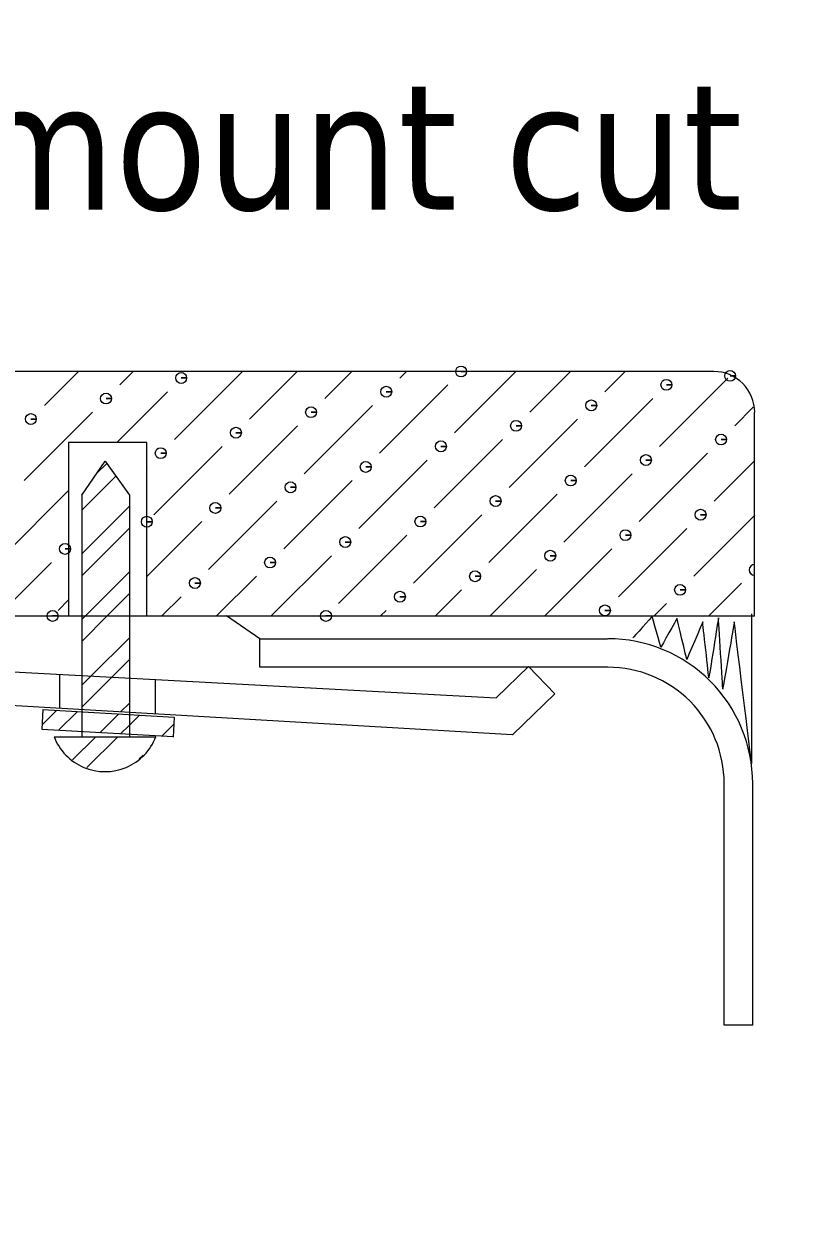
# Model space of a CAD drawing. Header units: millimetres. Extents: x 262 to 1674, y 270 to 1261.
# Drawn here: x 1192.09 to 1222.83, y 647.61 to 695.05 of the extents above; entities that cross this region are included whole.
import ezdxf

# ---------------------------------------------------------------- set-up
doc = ezdxf.new("R2010")
doc.units = ezdxf.units.MM
doc.linetypes.add('ACAD_ISO02W100', pattern=[15, 12, -3])
doc.layers.add('CONT', color=7, linetype='Continuous')
doc.layers.add('細實線', color=1, linetype='Continuous', lineweight=13)
doc.styles.add('DIM', font='txt.shx', dxfattribs={"width": 0.7, "bigfont": 'chineset.shx'})
doc.styles.get("Standard").update_dxf_attribs({"font": 'arial.ttf'})
doc.dimstyles.new('mm+in', dxfattribs={"dimscale": 3, "dimtxt": 5, "dimasz": 4.2, "dimexe": 1.25, "dimexo": 0.625, "dimgap": 2, "dimtad": 1, "dimtxsty": 'DIM', "dimcen": 0, "dimclrd": 1, "dimclre": 1, "dimclrt": 3, "dimadec": 0, "dimazin": 0, "dimtfac": 1, "dimtofl": 0, "dimtmove": 0, "dimatfit": 3, "dimfxl": 1, "dimlwd": -1, "dimarcsym": 0})

# ---------------------------------------------------------------- blocks, each defined once
blk = doc.blocks.new('*D25')
at = {"color": 1, "lineweight": -2}
for p, q in [((1201.416, 992.697), (1355.471, 992.697)), ((1201.416, 600.397), (1355.471, 600.397))]:
    blk.add_line(p, q, dxfattribs=at)
at = {"color": 1}
blk.add_line((1351.721, 980.097), (1351.721, 612.997), dxfattribs=at)
for points in [[(1353.821, 980.097), (1349.621, 980.097), (1351.721, 992.697)], [(1349.621, 612.997), (1353.821, 612.997), (1351.721, 600.397)]]:
    blk.add_solid(points, dxfattribs=at)
at = {"layer": 'Defpoints', "color": 0}
for p in [(1199.541, 992.697), (1199.541, 600.397), (1351.721, 600.397)]:
    blk.add_point(p, dxfattribs=at)
at = {"color": 3, "insert": (1336.971, 796.547), "char_height": 15, "attachment_point": 5, "rotation": 90, "style": 'DIM'}
blk.add_mtext('392,3mm [15 7/16"]', dxfattribs=at)
blk = doc.blocks.new('*D26')
at = {"color": 1, "lineweight": -2}
for p, q in [((1201.416, 999.047), (1401.204, 999.047)), ((1201.416, 594.047), (1401.204, 594.047))]:
    blk.add_line(p, q, dxfattribs=at)
at = {"color": 1}
blk.add_line((1397.454, 986.447), (1397.454, 606.647), dxfattribs=at)
for points in [[(1399.554, 986.447), (1395.354, 986.447), (1397.454, 999.047)], [(1395.354, 606.647), (1399.554, 606.647), (1397.454, 594.047)]]:
    blk.add_solid(points, dxfattribs=at)
at = {"layer": 'Defpoints', "color": 0}
for p in [(1199.541, 999.047), (1199.541, 594.047), (1397.454, 594.047)]:
    blk.add_point(p, dxfattribs=at)
at = {"color": 3, "insert": (1383.954, 796.547), "char_height": 15, "attachment_point": 5, "rotation": 90, "style": 'DIM'}
blk.add_mtext('405mm [15 15/16"]', dxfattribs=at)
blk = doc.blocks.new('*D27')
at = {"color": 1, "lineweight": -2}
for p, q in [((1200.892, 1005.397), (1445.388, 1005.397)), ((1200.892, 587.697), (1445.388, 587.697))]:
    blk.add_line(p, q, dxfattribs=at)
at = {"color": 1}
blk.add_line((1441.638, 992.797), (1441.638, 600.297), dxfattribs=at)
for points in [[(1443.738, 992.797), (1439.538, 992.797), (1441.638, 1005.397)], [(1439.538, 600.297), (1443.738, 600.297), (1441.638, 587.697)]]:
    blk.add_solid(points, dxfattribs=at)
at = {"layer": 'Defpoints', "color": 0}
for p in [(1199.017, 1005.397), (1199.017, 587.697), (1441.638, 587.697)]:
    blk.add_point(p, dxfattribs=at)
at = {"color": 3, "insert": (1426.888, 796.547), "char_height": 15, "attachment_point": 5, "rotation": 90, "style": 'DIM'}
blk.add_mtext('417,7mm [16 7/16"]', dxfattribs=at)

msp = doc.modelspace()

# ---------------------------------------------------------------- linework, layer by layer
msp.add_lwpolyline([(757.54137, 587.69662), (1199.54137, 587.69662, 0.41421356), (1303.89137, 692.04662), (1303.89137, 901.04662, 0.41421356), (1199.54137, 1005.39662), (757.54137, 1005.39662, 0.41421356), (653.19137, 901.04662), (653.19137, 692.04662, 0.41421356)], format="xyb", close=True)
at = {"layer": 'CONT', "color": 2, "linetype": 'ACAD_ISO02W100'}
msp.add_lwpolyline([(757.54137, 594.04662), (1199.54137, 594.04662, 0.41421356), (1297.54137, 692.04662), (1297.54137, 901.04662, 0.41421356), (1199.54137, 999.04662), (757.54137, 999.04662, 0.41421356), (659.54137, 901.04662), (659.54137, 692.04662, 0.41421356)], format="xyb", close=True, dxfattribs=at)
at = {"layer": 'CONT', "color": 3}
msp.add_lwpolyline([(757.54137, 600.39662), (1199.54137, 600.39662, 0.41421356), (1291.19137, 692.04662), (1291.19137, 901.04662, 0.41421356), (1199.54137, 992.69662), (757.54137, 992.69662, 0.41421356), (665.89137, 901.04662), (665.89137, 692.04662, 0.41421356)], format="xyb", close=True, dxfattribs=at)
at = {"layer": '細實線'}
for points, knots in [([(1209.46956, 681.22918), (1209.46956, 681.22918), (1209.68647, 681.22918), (1209.68647, 681.22918), (1209.68647, 681.22918), (1209.68647, 681.34884), (1209.58922, 681.44609), (1209.46956, 681.44609), (1209.46956, 681.44609), (1209.35032, 681.44609), (1209.25307, 681.34884), (1209.25307, 681.22918), (1209.25307, 681.22918), (1209.25307, 681.10994), (1209.35032, 681.01269), (1209.46956, 681.01269), (1209.46956, 681.01269), (1209.58922, 681.01269), (1209.68647, 681.10994), (1209.68647, 681.22918), (1209.68647, 681.22918), (1209.68647, 681.22918), (1209.46956, 681.22918), (1209.46956, 681.22918)], [0, 0, 0, 0, 0.14285714, 0.14285714, 0.14285714, 0.14285715, 0.28571429, 0.28571429, 0.28571429, 0.2857143, 0.42857143, 0.42857143, 0.42857143, 0.42857144, 0.57142857, 0.57142857, 0.57142857, 0.57142858, 0.71428571, 0.71428571, 0.71428571, 0.71428572, 1, 1, 1, 1]), ([(1220.16418, 681.05582), (1220.16418, 681.05582), (1220.38109, 681.05582), (1220.38109, 681.05582), (1220.38109, 681.05582), (1220.38109, 681.17506), (1220.28384, 681.27273), (1220.16418, 681.27273), (1220.16418, 681.27273), (1220.04494, 681.27273), (1219.94769, 681.17506), (1219.94769, 681.05582), (1219.94769, 681.05582), (1219.94769, 680.93616), (1220.04494, 680.83891), (1220.16418, 680.83891), (1220.16418, 680.83891), (1220.28384, 680.83891), (1220.38109, 680.93616), (1220.38109, 681.05582), (1220.38109, 681.05582), (1220.38109, 681.05582), (1220.16418, 681.05582), (1220.16418, 681.05582)], [0, 0, 0, 0, 0.14285714, 0.14285714, 0.14285714, 0.14285715, 0.28571429, 0.28571429, 0.28571429, 0.2857143, 0.42857143, 0.42857143, 0.42857143, 0.42857144, 0.57142857, 0.57142857, 0.57142857, 0.57142858, 0.71428571, 0.71428571, 0.71428571, 0.71428572, 1, 1, 1, 1]), ([(1198.34111, 680.97083), (1198.34111, 680.97083), (1198.55802, 680.97083), (1198.55802, 680.97083), (1198.55802, 680.97083), (1198.55802, 681.09007), (1198.46077, 681.18732), (1198.34111, 681.18732), (1198.34111, 681.18732), (1198.22188, 681.18732), (1198.12462, 681.09007), (1198.12462, 680.97083), (1198.12462, 680.97083), (1198.12462, 680.85117), (1198.22188, 680.75392), (1198.34111, 680.75392), (1198.34111, 680.75392), (1198.46077, 680.75392), (1198.55802, 680.85117), (1198.55802, 680.97083), (1198.55802, 680.97083), (1198.55802, 680.97083), (1198.34111, 680.97083), (1198.34111, 680.97083)], [0, 0, 0, 0, 0.14285714, 0.14285714, 0.14285714, 0.14285715, 0.28571429, 0.28571429, 0.28571429, 0.2857143, 0.42857143, 0.42857143, 0.42857143, 0.42857144, 0.57142857, 0.57142857, 0.57142857, 0.57142858, 0.71428571, 0.71428571, 0.71428571, 0.71428572, 1, 1, 1, 1]), ([(1217.6327, 680.69853), (1217.6327, 680.69853), (1217.84919, 680.69853), (1217.84919, 680.69853), (1217.84919, 680.69853), (1217.84919, 680.81776), (1217.75194, 680.91502), (1217.6327, 680.91502), (1217.6327, 680.91502), (1217.51304, 680.91502), (1217.41579, 680.81776), (1217.41579, 680.69853), (1217.41579, 680.69853), (1217.41579, 680.57887), (1217.51304, 680.48162), (1217.6327, 680.48162), (1217.6327, 680.48162), (1217.75194, 680.48162), (1217.84919, 680.57887), (1217.84919, 680.69853), (1217.84919, 680.69853), (1217.84919, 680.69853), (1217.6327, 680.69853), (1217.6327, 680.69853)], [0, 0, 0, 0, 0.14285714, 0.14285714, 0.14285714, 0.14285715, 0.28571429, 0.28571429, 0.28571429, 0.2857143, 0.42857143, 0.42857143, 0.42857143, 0.42857144, 0.57142857, 0.57142857, 0.57142857, 0.57142858, 0.71428571, 0.71428571, 0.71428571, 0.71428572, 1, 1, 1, 1]), ([(1221.14049, 679.60594), (1221.14049, 680.03595), (1220.96882, 680.44821), (1220.66523, 680.75223), (1220.66523, 680.75223), (1220.35995, 681.05666), (1219.94896, 681.22875), (1219.51725, 681.22875)], [0, 0, 0, 0, 0.33333333, 0.33333333, 0.33333333, 0.33333334, 1, 1, 1, 1]), ([(1195.35213, 680.15435), (1195.35213, 680.15435), (1195.56862, 680.15435), (1195.56862, 680.15435), (1195.56862, 680.15435), (1195.56862, 680.27401), (1195.47137, 680.37126), (1195.35213, 680.37126), (1195.35213, 680.37126), (1195.23247, 680.37126), (1195.13522, 680.27401), (1195.13522, 680.15435), (1195.13522, 680.15435), (1195.13522, 680.03511), (1195.23247, 679.93743), (1195.35213, 679.93743), (1195.35213, 679.93743), (1195.47137, 679.93743), (1195.56862, 680.03511), (1195.56862, 680.15435), (1195.56862, 680.15435), (1195.56862, 680.15435), (1195.35213, 680.15435), (1195.35213, 680.15435)], [0, 0, 0, 0, 0.14285714, 0.14285714, 0.14285714, 0.14285715, 0.28571429, 0.28571429, 0.28571429, 0.2857143, 0.42857143, 0.42857143, 0.42857143, 0.42857144, 0.57142857, 0.57142857, 0.57142857, 0.57142858, 0.71428571, 0.71428571, 0.71428571, 0.71428572, 1, 1, 1, 1]), ([(1206.49242, 680.42622), (1206.49242, 680.42622), (1206.7089, 680.42622), (1206.7089, 680.42622), (1206.7089, 680.42622), (1206.7089, 680.54546), (1206.61165, 680.64314), (1206.49242, 680.64314), (1206.49242, 680.64314), (1206.37276, 680.64314), (1206.2755, 680.54546), (1206.2755, 680.42622), (1206.2755, 680.42622), (1206.2755, 680.30656), (1206.37276, 680.20931), (1206.49242, 680.20931), (1206.49242, 680.20931), (1206.61165, 680.20931), (1206.7089, 680.30656), (1206.7089, 680.42622), (1206.7089, 680.42622), (1206.7089, 680.42622), (1206.49242, 680.42622), (1206.49242, 680.42622)], [0, 0, 0, 0, 0.14285714, 0.14285714, 0.14285714, 0.14285715, 0.28571429, 0.28571429, 0.28571429, 0.2857143, 0.42857143, 0.42857143, 0.42857143, 0.42857144, 0.57142857, 0.57142857, 0.57142857, 0.57142858, 0.71428571, 0.71428571, 0.71428571, 0.71428572, 1, 1, 1, 1]), ([(1203.50301, 679.61143), (1203.50301, 679.61143), (1203.71992, 679.61143), (1203.71992, 679.61143), (1203.71992, 679.61143), (1203.71992, 679.73067), (1203.62225, 679.82792), (1203.50301, 679.82792), (1203.50301, 679.82792), (1203.38335, 679.82792), (1203.2861, 679.73067), (1203.2861, 679.61143), (1203.2861, 679.61143), (1203.2861, 679.49177), (1203.38335, 679.39452), (1203.50301, 679.39452), (1203.50301, 679.39452), (1203.62225, 679.39452), (1203.71992, 679.49177), (1203.71992, 679.61143), (1203.71992, 679.61143), (1203.71992, 679.61143), (1203.50301, 679.61143), (1203.50301, 679.61143)], [0, 0, 0, 0, 0.14285714, 0.14285714, 0.14285714, 0.14285715, 0.28571429, 0.28571429, 0.28571429, 0.2857143, 0.42857143, 0.42857143, 0.42857143, 0.42857144, 0.57142857, 0.57142857, 0.57142857, 0.57142858, 0.71428571, 0.71428571, 0.71428571, 0.71428572, 1, 1, 1, 1]), ([(1214.6433, 679.88204), (1214.6433, 679.88204), (1214.86021, 679.88204), (1214.86021, 679.88204), (1214.86021, 679.88204), (1214.86021, 680.0017), (1214.76253, 680.09895), (1214.6433, 680.09895), (1214.6433, 680.09895), (1214.52364, 680.09895), (1214.42639, 680.0017), (1214.42639, 679.88204), (1214.42639, 679.88204), (1214.42639, 679.76281), (1214.52364, 679.66513), (1214.6433, 679.66513), (1214.6433, 679.66513), (1214.76253, 679.66513), (1214.86021, 679.76281), (1214.86021, 679.88204), (1214.86021, 679.88204), (1214.86021, 679.88204), (1214.6433, 679.88204), (1214.6433, 679.88204)], [0, 0, 0, 0, 0.14285714, 0.14285714, 0.14285714, 0.14285715, 0.28571429, 0.28571429, 0.28571429, 0.2857143, 0.42857143, 0.42857143, 0.42857143, 0.42857144, 0.57142857, 0.57142857, 0.57142857, 0.57142858, 0.71428571, 0.71428571, 0.71428571, 0.71428572, 1, 1, 1, 1]), ([(1192.36484, 679.33913), (1192.36484, 679.33913), (1192.58133, 679.33913), (1192.58133, 679.33913), (1192.58133, 679.33913), (1192.58133, 679.45837), (1192.48408, 679.55562), (1192.36484, 679.55562), (1192.36484, 679.55562), (1192.24518, 679.55562), (1192.14793, 679.45837), (1192.14793, 679.33913), (1192.14793, 679.33913), (1192.14793, 679.21947), (1192.24518, 679.12222), (1192.36484, 679.12222), (1192.36484, 679.12222), (1192.48408, 679.12222), (1192.58133, 679.21947), (1192.58133, 679.33913), (1192.58133, 679.33913), (1192.58133, 679.33913), (1192.36484, 679.33913), (1192.36484, 679.33913)], [0, 0, 0, 0, 0.14285714, 0.14285714, 0.14285714, 0.14285715, 0.28571429, 0.28571429, 0.28571429, 0.2857143, 0.42857143, 0.42857143, 0.42857143, 0.42857144, 0.57142857, 0.57142857, 0.57142857, 0.57142858, 0.71428571, 0.71428571, 0.71428571, 0.71428572, 1, 1, 1, 1]), ([(1200.51572, 678.79622), (1200.51572, 678.79622), (1200.73221, 678.79622), (1200.73221, 678.79622), (1200.73221, 678.79622), (1200.73221, 678.91588), (1200.63496, 679.01313), (1200.51572, 679.01313), (1200.51572, 679.01313), (1200.39606, 679.01313), (1200.29881, 678.91588), (1200.29881, 678.79622), (1200.29881, 678.79622), (1200.29881, 678.67698), (1200.39606, 678.57973), (1200.51572, 678.57973), (1200.51572, 678.57973), (1200.63496, 678.57973), (1200.73221, 678.67698), (1200.73221, 678.79622), (1200.73221, 678.79622), (1200.73221, 678.79622), (1200.51572, 678.79622), (1200.51572, 678.79622)], [0, 0, 0, 0, 0.14285714, 0.14285714, 0.14285714, 0.14285715, 0.28571429, 0.28571429, 0.28571429, 0.2857143, 0.42857143, 0.42857143, 0.42857143, 0.42857144, 0.57142857, 0.57142857, 0.57142857, 0.57142858, 0.71428571, 0.71428571, 0.71428571, 0.71428572, 1, 1, 1, 1]), ([(1211.65601, 679.06852), (1211.65601, 679.06852), (1211.8725, 679.06852), (1211.8725, 679.06852), (1211.8725, 679.06852), (1211.8725, 679.18818), (1211.77525, 679.28543), (1211.65601, 679.28543), (1211.65601, 679.28543), (1211.53635, 679.28543), (1211.4391, 679.18818), (1211.4391, 679.06852), (1211.4391, 679.06852), (1211.4391, 678.94928), (1211.53635, 678.85203), (1211.65601, 678.85203), (1211.65601, 678.85203), (1211.77525, 678.85203), (1211.8725, 678.94928), (1211.8725, 679.06852), (1211.8725, 679.06852), (1211.8725, 679.06852), (1211.65601, 679.06852), (1211.65601, 679.06852)], [0, 0, 0, 0, 0.14285714, 0.14285714, 0.14285714, 0.14285715, 0.28571429, 0.28571429, 0.28571429, 0.2857143, 0.42857143, 0.42857143, 0.42857143, 0.42857144, 0.57142857, 0.57142857, 0.57142857, 0.57142858, 0.71428571, 0.71428571, 0.71428571, 0.71428572, 1, 1, 1, 1]), ([(1208.6666, 678.25373), (1208.6666, 678.25373), (1208.88352, 678.25373), (1208.88352, 678.25373), (1208.88352, 678.25373), (1208.88352, 678.37339), (1208.78627, 678.47064), (1208.6666, 678.47064), (1208.6666, 678.47064), (1208.54737, 678.47064), (1208.44969, 678.37339), (1208.44969, 678.25373), (1208.44969, 678.25373), (1208.44969, 678.13449), (1208.54737, 678.03682), (1208.6666, 678.03682), (1208.6666, 678.03682), (1208.78627, 678.03682), (1208.88352, 678.13449), (1208.88352, 678.25373), (1208.88352, 678.25373), (1208.88352, 678.25373), (1208.6666, 678.25373), (1208.6666, 678.25373)], [0, 0, 0, 0, 0.14285714, 0.14285714, 0.14285714, 0.14285715, 0.28571429, 0.28571429, 0.28571429, 0.2857143, 0.42857143, 0.42857143, 0.42857143, 0.42857144, 0.57142857, 0.57142857, 0.57142857, 0.57142858, 0.71428571, 0.71428571, 0.71428571, 0.71428572, 1, 1, 1, 1]), ([(1219.80562, 678.52392), (1219.80562, 678.52392), (1220.02211, 678.52392), (1220.02211, 678.52392), (1220.02211, 678.52392), (1220.02211, 678.64358), (1219.92486, 678.74083), (1219.80562, 678.74083), (1219.80562, 678.74083), (1219.68596, 678.74083), (1219.58871, 678.64358), (1219.58871, 678.52392), (1219.58871, 678.52392), (1219.58871, 678.40468), (1219.68596, 678.30743), (1219.80562, 678.30743), (1219.80562, 678.30743), (1219.92486, 678.30743), (1220.02211, 678.40468), (1220.02211, 678.52392), (1220.02211, 678.52392), (1220.02211, 678.52392), (1219.80562, 678.52392), (1219.80562, 678.52392)], [0, 0, 0, 0, 0.14285714, 0.14285714, 0.14285714, 0.14285715, 0.28571429, 0.28571429, 0.28571429, 0.2857143, 0.42857143, 0.42857143, 0.42857143, 0.42857144, 0.57142857, 0.57142857, 0.57142857, 0.57142858, 0.71428571, 0.71428571, 0.71428571, 0.71428572, 1, 1, 1, 1]), ([(1197.52632, 677.98143), (1197.52632, 677.98143), (1197.74323, 677.98143), (1197.74323, 677.98143), (1197.74323, 677.98143), (1197.74323, 678.10109), (1197.64598, 678.19834), (1197.52632, 678.19834), (1197.52632, 678.19834), (1197.40708, 678.19834), (1197.30941, 678.10109), (1197.30941, 677.98143), (1197.30941, 677.98143), (1197.30941, 677.86219), (1197.40708, 677.76451), (1197.52632, 677.76451), (1197.52632, 677.76451), (1197.64598, 677.76451), (1197.74323, 677.86219), (1197.74323, 677.98143), (1197.74323, 677.98143), (1197.74323, 677.98143), (1197.52632, 677.98143), (1197.52632, 677.98143)], [0, 0, 0, 0, 0.14285714, 0.14285714, 0.14285714, 0.14285715, 0.28571429, 0.28571429, 0.28571429, 0.2857143, 0.42857143, 0.42857143, 0.42857143, 0.42857144, 0.57142857, 0.57142857, 0.57142857, 0.57142858, 0.71428571, 0.71428571, 0.71428571, 0.71428572, 1, 1, 1, 1]), ([(1216.81748, 677.70912), (1216.81748, 677.70912), (1217.0344, 677.70912), (1217.0344, 677.70912), (1217.0344, 677.70912), (1217.0344, 677.82878), (1216.93715, 677.92603), (1216.81748, 677.92603), (1216.81748, 677.92603), (1216.69825, 677.92603), (1216.601, 677.82878), (1216.601, 677.70912), (1216.601, 677.70912), (1216.601, 677.58989), (1216.69825, 677.49263), (1216.81748, 677.49263), (1216.81748, 677.49263), (1216.93715, 677.49263), (1217.0344, 677.58989), (1217.0344, 677.70912), (1217.0344, 677.70912), (1217.0344, 677.70912), (1216.81748, 677.70912), (1216.81748, 677.70912)], [0, 0, 0, 0, 0.14285714, 0.14285714, 0.14285714, 0.14285715, 0.28571429, 0.28571429, 0.28571429, 0.2857143, 0.42857143, 0.42857143, 0.42857143, 0.42857144, 0.57142857, 0.57142857, 0.57142857, 0.57142858, 0.71428571, 0.71428571, 0.71428571, 0.71428572, 1, 1, 1, 1]), ([(1205.6772, 677.43682), (1205.6772, 677.43682), (1205.89411, 677.43682), (1205.89411, 677.43682), (1205.89411, 677.43682), (1205.89411, 677.55648), (1205.79686, 677.65373), (1205.6772, 677.65373), (1205.6772, 677.65373), (1205.55796, 677.65373), (1205.46071, 677.55648), (1205.46071, 677.43682), (1205.46071, 677.43682), (1205.46071, 677.31758), (1205.55796, 677.22033), (1205.6772, 677.22033), (1205.6772, 677.22033), (1205.79686, 677.22033), (1205.89411, 677.31758), (1205.89411, 677.43682), (1205.89411, 677.43682), (1205.89411, 677.43682), (1205.6772, 677.43682), (1205.6772, 677.43682)], [0, 0, 0, 0, 0.14285714, 0.14285714, 0.14285714, 0.14285715, 0.28571429, 0.28571429, 0.28571429, 0.2857143, 0.42857143, 0.42857143, 0.42857143, 0.42857144, 0.57142857, 0.57142857, 0.57142857, 0.57142858, 0.71428571, 0.71428571, 0.71428571, 0.71428572, 1, 1, 1, 1]), ([(1213.8285, 676.89433), (1213.8285, 676.89433), (1214.04499, 676.89433), (1214.04499, 676.89433), (1214.04499, 676.89433), (1214.04499, 677.01357), (1213.94774, 677.11082), (1213.8285, 677.11082), (1213.8285, 677.11082), (1213.70884, 677.11082), (1213.61159, 677.01357), (1213.61159, 676.89433), (1213.61159, 676.89433), (1213.61159, 676.77467), (1213.70884, 676.67742), (1213.8285, 676.67742), (1213.8285, 676.67742), (1213.94774, 676.67742), (1214.04499, 676.77467), (1214.04499, 676.89433), (1214.04499, 676.89433), (1214.04499, 676.89433), (1213.8285, 676.89433), (1213.8285, 676.89433)], [0, 0, 0, 0, 0.14285714, 0.14285714, 0.14285714, 0.14285715, 0.28571429, 0.28571429, 0.28571429, 0.2857143, 0.42857143, 0.42857143, 0.42857143, 0.42857144, 0.57142857, 0.57142857, 0.57142857, 0.57142858, 0.71428571, 0.71428571, 0.71428571, 0.71428572, 1, 1, 1, 1]), ([(1202.68822, 676.62414), (1202.68822, 676.62414), (1202.90471, 676.62414), (1202.90471, 676.62414), (1202.90471, 676.62414), (1202.90471, 676.74338), (1202.80746, 676.84063), (1202.68822, 676.84063), (1202.68822, 676.84063), (1202.56856, 676.84063), (1202.47131, 676.74338), (1202.47131, 676.62414), (1202.47131, 676.62414), (1202.47131, 676.50448), (1202.56856, 676.40723), (1202.68822, 676.40723), (1202.68822, 676.40723), (1202.80746, 676.40723), (1202.90471, 676.50448), (1202.90471, 676.62414), (1202.90471, 676.62414), (1202.90471, 676.62414), (1202.68822, 676.62414), (1202.68822, 676.62414)], [0, 0, 0, 0, 0.14285714, 0.14285714, 0.14285714, 0.14285715, 0.28571429, 0.28571429, 0.28571429, 0.2857143, 0.42857143, 0.42857143, 0.42857143, 0.42857144, 0.57142857, 0.57142857, 0.57142857, 0.57142858, 0.71428571, 0.71428571, 0.71428571, 0.71428572, 1, 1, 1, 1]), ([(1199.69882, 675.80724), (1199.69882, 675.80724), (1199.91573, 675.80724), (1199.91573, 675.80724), (1199.91573, 675.80724), (1199.91573, 675.92648), (1199.81806, 676.02373), (1199.69882, 676.02373), (1199.69882, 676.02373), (1199.57916, 676.02373), (1199.48191, 675.92648), (1199.48191, 675.80724), (1199.48191, 675.80724), (1199.48191, 675.68758), (1199.57916, 675.59033), (1199.69882, 675.59033), (1199.69882, 675.59033), (1199.81806, 675.59033), (1199.91573, 675.68758), (1199.91573, 675.80724), (1199.91573, 675.80724), (1199.91573, 675.80724), (1199.69882, 675.80724), (1199.69882, 675.80724)], [0, 0, 0, 0, 0.14285714, 0.14285714, 0.14285714, 0.14285715, 0.28571429, 0.28571429, 0.28571429, 0.2857143, 0.42857143, 0.42857143, 0.42857143, 0.42857144, 0.57142857, 0.57142857, 0.57142857, 0.57142858, 0.71428571, 0.71428571, 0.71428571, 0.71428572, 1, 1, 1, 1]), ([(1210.8391, 676.07954), (1210.8391, 676.07954), (1211.05601, 676.07954), (1211.05601, 676.07954), (1211.05601, 676.07954), (1211.05601, 676.19878), (1210.95834, 676.29603), (1210.8391, 676.29603), (1210.8391, 676.29603), (1210.71944, 676.29603), (1210.62219, 676.19878), (1210.62219, 676.07954), (1210.62219, 676.07954), (1210.62219, 675.95988), (1210.71944, 675.86263), (1210.8391, 675.86263), (1210.8391, 675.86263), (1210.95834, 675.86263), (1211.05601, 675.95988), (1211.05601, 676.07954), (1211.05601, 676.07954), (1211.05601, 676.07954), (1210.8391, 676.07954), (1210.8391, 676.07954)], [0, 0, 0, 0, 0.14285714, 0.14285714, 0.14285714, 0.14285715, 0.28571429, 0.28571429, 0.28571429, 0.2857143, 0.42857143, 0.42857143, 0.42857143, 0.42857144, 0.57142857, 0.57142857, 0.57142857, 0.57142858, 0.71428571, 0.71428571, 0.71428571, 0.71428572, 1, 1, 1, 1]), ([(1218.9904, 675.53536), (1218.9904, 675.53536), (1219.20732, 675.53536), (1219.20732, 675.53536), (1219.20732, 675.53536), (1219.20732, 675.6546), (1219.11007, 675.75185), (1218.9904, 675.75185), (1218.9904, 675.75185), (1218.87117, 675.75185), (1218.77392, 675.6546), (1218.77392, 675.53536), (1218.77392, 675.53536), (1218.77392, 675.4157), (1218.87117, 675.31845), (1218.9904, 675.31845), (1218.9904, 675.31845), (1219.11007, 675.31845), (1219.20732, 675.4157), (1219.20732, 675.53536), (1219.20732, 675.53536), (1219.20732, 675.53536), (1218.9904, 675.53536), (1218.9904, 675.53536)], [0, 0, 0, 0, 0.14285714, 0.14285714, 0.14285714, 0.14285715, 0.28571429, 0.28571429, 0.28571429, 0.2857143, 0.42857143, 0.42857143, 0.42857143, 0.42857144, 0.57142857, 0.57142857, 0.57142857, 0.57142858, 0.71428571, 0.71428571, 0.71428571, 0.71428572, 1, 1, 1, 1]), ([(1196.97495, 675.25629), (1196.97495, 675.25629), (1197.19144, 675.25629), (1197.19144, 675.25629), (1197.19144, 675.25629), (1197.19144, 675.37553), (1197.09419, 675.47278), (1196.97495, 675.47278), (1196.97495, 675.47278), (1196.85529, 675.47278), (1196.75804, 675.37553), (1196.75804, 675.25629), (1196.75804, 675.25629), (1196.75804, 675.13663), (1196.85529, 675.03938), (1196.97495, 675.03938), (1196.97495, 675.03938), (1197.09419, 675.03938), (1197.19144, 675.13663), (1197.19144, 675.25629), (1197.19144, 675.25629), (1197.19144, 675.25629), (1196.97495, 675.25629), (1196.97495, 675.25629)], [0, 0, 0, 0, 0.14285714, 0.14285714, 0.14285714, 0.14285715, 0.28571429, 0.28571429, 0.28571429, 0.2857143, 0.42857143, 0.42857143, 0.42857143, 0.42857144, 0.57142857, 0.57142857, 0.57142857, 0.57142858, 0.71428571, 0.71428571, 0.71428571, 0.71428572, 1, 1, 1, 1]), ([(1207.85181, 675.26432), (1207.85181, 675.26432), (1208.0683, 675.26432), (1208.0683, 675.26432), (1208.0683, 675.26432), (1208.0683, 675.38399), (1207.97105, 675.48124), (1207.85181, 675.48124), (1207.85181, 675.48124), (1207.73215, 675.48124), (1207.6349, 675.38399), (1207.6349, 675.26432), (1207.6349, 675.26432), (1207.6349, 675.14509), (1207.73215, 675.04784), (1207.85181, 675.04784), (1207.85181, 675.04784), (1207.97105, 675.04784), (1208.0683, 675.14509), (1208.0683, 675.26432), (1208.0683, 675.26432), (1208.0683, 675.26432), (1207.85181, 675.26432), (1207.85181, 675.26432)], [0, 0, 0, 0, 0.14285714, 0.14285714, 0.14285714, 0.14285715, 0.28571429, 0.28571429, 0.28571429, 0.2857143, 0.42857143, 0.42857143, 0.42857143, 0.42857144, 0.57142857, 0.57142857, 0.57142857, 0.57142858, 0.71428571, 0.71428571, 0.71428571, 0.71428572, 1, 1, 1, 1]), ([(1204.86241, 674.44953), (1204.86241, 674.44953), (1205.07932, 674.44953), (1205.07932, 674.44953), (1205.07932, 674.44953), (1205.07932, 674.56919), (1204.98207, 674.66644), (1204.86241, 674.66644), (1204.86241, 674.66644), (1204.74317, 674.66644), (1204.6455, 674.56919), (1204.6455, 674.44953), (1204.6455, 674.44953), (1204.6455, 674.33029), (1204.74317, 674.23262), (1204.86241, 674.23262), (1204.86241, 674.23262), (1204.98207, 674.23262), (1205.07932, 674.33029), (1205.07932, 674.44953), (1205.07932, 674.44953), (1205.07932, 674.44953), (1204.86241, 674.44953), (1204.86241, 674.44953)], [0, 0, 0, 0, 0.14285714, 0.14285714, 0.14285714, 0.14285715, 0.28571429, 0.28571429, 0.28571429, 0.2857143, 0.42857143, 0.42857143, 0.42857143, 0.42857144, 0.57142857, 0.57142857, 0.57142857, 0.57142858, 0.71428571, 0.71428571, 0.71428571, 0.71428572, 1, 1, 1, 1]), ([(1216.00269, 674.72183), (1216.00269, 674.72183), (1216.2196, 674.72183), (1216.2196, 674.72183), (1216.2196, 674.72183), (1216.2196, 674.84107), (1216.12235, 674.93875), (1216.00269, 674.93875), (1216.00269, 674.93875), (1215.88345, 674.93875), (1215.7862, 674.84107), (1215.7862, 674.72183), (1215.7862, 674.72183), (1215.7862, 674.6026), (1215.88345, 674.50492), (1216.00269, 674.50492), (1216.00269, 674.50492), (1216.12235, 674.50492), (1216.2196, 674.6026), (1216.2196, 674.72183), (1216.2196, 674.72183), (1216.2196, 674.72183), (1216.00269, 674.72183), (1216.00269, 674.72183)], [0, 0, 0, 0, 0.14285714, 0.14285714, 0.14285714, 0.14285715, 0.28571429, 0.28571429, 0.28571429, 0.2857143, 0.42857143, 0.42857143, 0.42857143, 0.42857144, 0.57142857, 0.57142857, 0.57142857, 0.57142858, 0.71428571, 0.71428571, 0.71428571, 0.71428572, 1, 1, 1, 1]), ([(1193.72213, 674.17723), (1193.72213, 674.17723), (1193.93904, 674.17723), (1193.93904, 674.17723), (1193.93904, 674.17723), (1193.93904, 674.29689), (1193.84179, 674.39414), (1193.72213, 674.39414), (1193.72213, 674.39414), (1193.60289, 674.39414), (1193.50521, 674.29689), (1193.50521, 674.17723), (1193.50521, 674.17723), (1193.50521, 674.05799), (1193.60289, 673.96032), (1193.72213, 673.96032), (1193.72213, 673.96032), (1193.84179, 673.96032), (1193.93904, 674.05799), (1193.93904, 674.17723), (1193.93904, 674.17723), (1193.93904, 674.17723), (1193.72213, 674.17723), (1193.72213, 674.17723)], [0, 0, 0, 0, 0.14285714, 0.14285714, 0.14285714, 0.14285715, 0.28571429, 0.28571429, 0.28571429, 0.2857143, 0.42857143, 0.42857143, 0.42857143, 0.42857144, 0.57142857, 0.57142857, 0.57142857, 0.57142858, 0.71428571, 0.71428571, 0.71428571, 0.71428572, 1, 1, 1, 1]), ([(1213.01329, 673.90493), (1213.01329, 673.90493), (1213.2302, 673.90493), (1213.2302, 673.90493), (1213.2302, 673.90493), (1213.2302, 674.02459), (1213.13295, 674.12184), (1213.01329, 674.12184), (1213.01329, 674.12184), (1212.89405, 674.12184), (1212.7968, 674.02459), (1212.7968, 673.90493), (1212.7968, 673.90493), (1212.7968, 673.78569), (1212.89405, 673.68844), (1213.01329, 673.68844), (1213.01329, 673.68844), (1213.13295, 673.68844), (1213.2302, 673.78569), (1213.2302, 673.90493), (1213.2302, 673.90493), (1213.2302, 673.90493), (1213.01329, 673.90493), (1213.01329, 673.90493)], [0, 0, 0, 0, 0.14285714, 0.14285714, 0.14285714, 0.14285715, 0.28571429, 0.28571429, 0.28571429, 0.2857143, 0.42857143, 0.42857143, 0.42857143, 0.42857144, 0.57142857, 0.57142857, 0.57142857, 0.57142858, 0.71428571, 0.71428571, 0.71428571, 0.71428572, 1, 1, 1, 1]), ([(1201.87301, 673.63474), (1201.87301, 673.63474), (1202.08992, 673.63474), (1202.08992, 673.63474), (1202.08992, 673.63474), (1202.08992, 673.75398), (1201.99267, 673.85123), (1201.87301, 673.85123), (1201.87301, 673.85123), (1201.75377, 673.85123), (1201.65652, 673.75398), (1201.65652, 673.63474), (1201.65652, 673.63474), (1201.65652, 673.51508), (1201.75377, 673.41783), (1201.87301, 673.41783), (1201.87301, 673.41783), (1201.99267, 673.41783), (1202.08992, 673.51508), (1202.08992, 673.63474), (1202.08992, 673.63474), (1202.08992, 673.63474), (1201.87301, 673.63474), (1201.87301, 673.63474)], [0, 0, 0, 0, 0.14285714, 0.14285714, 0.14285714, 0.14285715, 0.28571429, 0.28571429, 0.28571429, 0.2857143, 0.42857143, 0.42857143, 0.42857143, 0.42857144, 0.57142857, 0.57142857, 0.57142857, 0.57142858, 0.71428571, 0.71428571, 0.71428571, 0.71428572, 1, 1, 1, 1]), ([(1210.02431, 673.09014), (1210.02431, 673.09014), (1210.2408, 673.09014), (1210.2408, 673.09014), (1210.2408, 673.09014), (1210.2408, 673.20937), (1210.14355, 673.30662), (1210.02431, 673.30662), (1210.02431, 673.30662), (1209.90465, 673.30662), (1209.8074, 673.20937), (1209.8074, 673.09014), (1209.8074, 673.09014), (1209.8074, 672.97048), (1209.90465, 672.87322), (1210.02431, 672.87322), (1210.02431, 672.87322), (1210.14355, 672.87322), (1210.2408, 672.97048), (1210.2408, 673.09014), (1210.2408, 673.09014), (1210.2408, 673.09014), (1210.02431, 673.09014), (1210.02431, 673.09014)], [0, 0, 0, 0, 0.14285714, 0.14285714, 0.14285714, 0.14285715, 0.28571429, 0.28571429, 0.28571429, 0.2857143, 0.42857143, 0.42857143, 0.42857143, 0.42857144, 0.57142857, 0.57142857, 0.57142857, 0.57142858, 0.71428571, 0.71428571, 0.71428571, 0.71428572, 1, 1, 1, 1]), ([(1221.13838, 673.55651), (1221.01969, 673.55537), (1220.92358, 673.45856), (1220.92358, 673.33961), (1220.92358, 673.33961), (1220.92358, 673.22107), (1221.01969, 673.12426), (1221.13838, 673.12313)], [0.286556548, 0.286556548, 0.286556548, 0.286556548, 0.428571429, 0.428571429, 0.428571429, 0.428571439, 0.570586309, 0.570586309, 0.570586309, 0.570586309]), ([(1198.88572, 672.81995), (1198.88572, 672.81995), (1199.10263, 672.81995), (1199.10263, 672.81995), (1199.10263, 672.81995), (1199.10263, 672.93919), (1199.00538, 673.03644), (1198.88572, 673.03644), (1198.88572, 673.03644), (1198.76648, 673.03644), (1198.66923, 672.93919), (1198.66923, 672.81995), (1198.66923, 672.81995), (1198.66923, 672.70029), (1198.76648, 672.60304), (1198.88572, 672.60304), (1198.88572, 672.60304), (1199.00538, 672.60304), (1199.10263, 672.70029), (1199.10263, 672.81995), (1199.10263, 672.81995), (1199.10263, 672.81995), (1198.88572, 672.81995), (1198.88572, 672.81995)], [0, 0, 0, 0, 0.14285714, 0.14285714, 0.14285714, 0.14285715, 0.28571429, 0.28571429, 0.28571429, 0.2857143, 0.42857143, 0.42857143, 0.42857143, 0.42857144, 0.57142857, 0.57142857, 0.57142857, 0.57142858, 0.71428571, 0.71428571, 0.71428571, 0.71428572, 1, 1, 1, 1]), ([(1218.17519, 672.54765), (1218.17519, 672.54765), (1218.3921, 672.54765), (1218.3921, 672.54765), (1218.3921, 672.54765), (1218.3921, 672.66688), (1218.29443, 672.76413), (1218.17519, 672.76413), (1218.17519, 672.76413), (1218.05553, 672.76413), (1217.95828, 672.66688), (1217.95828, 672.54765), (1217.95828, 672.54765), (1217.95828, 672.42799), (1218.05553, 672.33073), (1218.17519, 672.33073), (1218.17519, 672.33073), (1218.29443, 672.33073), (1218.3921, 672.42799), (1218.3921, 672.54765), (1218.3921, 672.54765), (1218.3921, 672.54765), (1218.17519, 672.54765), (1218.17519, 672.54765)], [0, 0, 0, 0, 0.14285714, 0.14285714, 0.14285714, 0.14285715, 0.28571429, 0.28571429, 0.28571429, 0.2857143, 0.42857143, 0.42857143, 0.42857143, 0.42857144, 0.57142857, 0.57142857, 0.57142857, 0.57142858, 0.71428571, 0.71428571, 0.71428571, 0.71428572, 1, 1, 1, 1]), ([(1207.03702, 672.27534), (1207.03702, 672.27534), (1207.25351, 672.27534), (1207.25351, 672.27534), (1207.25351, 672.27534), (1207.25351, 672.39458), (1207.15626, 672.49183), (1207.03702, 672.49183), (1207.03702, 672.49183), (1206.91736, 672.49183), (1206.82011, 672.39458), (1206.82011, 672.27534), (1206.82011, 672.27534), (1206.82011, 672.15568), (1206.91736, 672.05843), (1207.03702, 672.05843), (1207.03702, 672.05843), (1207.15626, 672.05843), (1207.25351, 672.15568), (1207.25351, 672.27534), (1207.25351, 672.27534), (1207.25351, 672.27534), (1207.03702, 672.27534), (1207.03702, 672.27534)], [0, 0, 0, 0, 0.14285714, 0.14285714, 0.14285714, 0.14285715, 0.28571429, 0.28571429, 0.28571429, 0.2857143, 0.42857143, 0.42857143, 0.42857143, 0.42857144, 0.57142857, 0.57142857, 0.57142857, 0.57142858, 0.71428571, 0.71428571, 0.71428571, 0.71428572, 1, 1, 1, 1]), ([(1215.18621, 671.73243), (1215.18621, 671.73243), (1215.40312, 671.73243), (1215.40312, 671.73243), (1215.40312, 671.73243), (1215.40312, 671.85209), (1215.30587, 671.94934), (1215.18621, 671.94934), (1215.18621, 671.94934), (1215.06697, 671.94934), (1214.96972, 671.85209), (1214.96972, 671.73243), (1214.96972, 671.73243), (1214.96972, 671.61319), (1215.06697, 671.51594), (1215.18621, 671.51594), (1215.18621, 671.51594), (1215.30587, 671.51594), (1215.40312, 671.61319), (1215.40312, 671.73243), (1215.40312, 671.73243), (1215.40312, 671.73243), (1215.18621, 671.73243), (1215.18621, 671.73243)], [0, 0, 0, 0, 0.14285714, 0.14285714, 0.14285714, 0.14285715, 0.28571429, 0.28571429, 0.28571429, 0.2857143, 0.42857143, 0.42857143, 0.42857143, 0.42857144, 0.57142857, 0.57142857, 0.57142857, 0.57142858, 0.71428571, 0.71428571, 0.71428571, 0.71428572, 1, 1, 1, 1]), ([(1193.22953, 671.51087), (1193.22953, 671.51087), (1193.44644, 671.51087), (1193.44644, 671.51087), (1193.44644, 671.51087), (1193.44644, 671.63053), (1193.34919, 671.72778), (1193.22953, 671.72778), (1193.22953, 671.72778), (1193.11029, 671.72778), (1193.01304, 671.63053), (1193.01304, 671.51087), (1193.01304, 671.51087), (1193.01304, 671.39163), (1193.11029, 671.29396), (1193.22953, 671.29396), (1193.22953, 671.29396), (1193.34919, 671.29396), (1193.44644, 671.39163), (1193.44644, 671.51087), (1193.44644, 671.51087), (1193.44644, 671.51087), (1193.22953, 671.51087), (1193.22953, 671.51087)], [0, 0, 0, 0, 0.14285714, 0.14285714, 0.14285714, 0.14285715, 0.28571429, 0.28571429, 0.28571429, 0.2857143, 0.42857143, 0.42857143, 0.42857143, 0.42857144, 0.57142857, 0.57142857, 0.57142857, 0.57142858, 0.71428571, 0.71428571, 0.71428571, 0.71428572, 1, 1, 1, 1]), ([(1204.09751, 671.51087), (1204.09751, 671.51087), (1204.31442, 671.51087), (1204.31442, 671.51087), (1204.31442, 671.51087), (1204.31442, 671.63053), (1204.21717, 671.72778), (1204.09751, 671.72778), (1204.09751, 671.72778), (1203.97827, 671.72778), (1203.88102, 671.63053), (1203.88102, 671.51087), (1203.88102, 671.51087), (1203.88102, 671.39163), (1203.97827, 671.29396), (1204.09751, 671.29396), (1204.09751, 671.29396), (1204.21717, 671.29396), (1204.31442, 671.39163), (1204.31442, 671.51087), (1204.31442, 671.51087), (1204.31442, 671.51087), (1204.09751, 671.51087), (1204.09751, 671.51087)], [0, 0, 0, 0, 0.14285714, 0.14285714, 0.14285714, 0.14285715, 0.28571429, 0.28571429, 0.28571429, 0.2857143, 0.42857143, 0.42857143, 0.42857143, 0.42857144, 0.57142857, 0.57142857, 0.57142857, 0.57142858, 0.71428571, 0.71428571, 0.71428571, 0.71428572, 1, 1, 1, 1]), ([(1221.01364, 671.59839), (1221.01364, 671.59839), (1221.01364, 665.64961), (1221.01364, 665.64961), (1221.01364, 665.64961), (1221.01364, 665.64961), (1220.33077, 671.27239), (1220.33077, 671.27239), (1220.33077, 671.27239), (1220.33077, 671.27239), (1219.87285, 668.60434), (1219.87285, 668.60434), (1219.87285, 668.60434), (1219.87285, 668.60434), (1219.70118, 671.43561), (1219.70118, 671.43561), (1219.70118, 671.43561), (1219.70118, 671.43561), (1219.31979, 669.05), (1219.31979, 669.05), (1219.31979, 669.05), (1219.31979, 669.05), (1219.0737, 671.27239), (1219.0737, 671.27239), (1219.0737, 671.27239), (1219.0737, 671.27239), (1218.44411, 669.7815), (1218.44411, 669.7815), (1218.44411, 669.7815), (1218.44411, 669.7815), (1218.05215, 671.40601), (1218.05215, 671.40601), (1218.05215, 671.40601), (1218.05215, 671.40601), (1217.40902, 670.26352), (1217.40902, 670.26352), (1217.40902, 670.26352), (1217.40902, 670.26352), (1217.06949, 671.49607), (1217.06949, 671.49607), (1217.06949, 671.49607), (1217.06949, 671.49607), (1216.30121, 670.63984), (1216.30121, 670.63984)], [0, 0, 0, 0, 0.08333333, 0.08333333, 0.08333333, 0.08333334, 0.16666667, 0.16666667, 0.16666667, 0.16666668, 0.25, 0.25, 0.25, 0.25000001, 0.33333333, 0.33333333, 0.33333333, 0.33333334, 0.41666667, 0.41666667, 0.41666667, 0.41666668, 0.5, 0.5, 0.5, 0.50000001, 0.58333333, 0.58333333, 0.58333333, 0.58333334, 0.66666667, 0.66666667, 0.66666667, 0.66666668, 0.75, 0.75, 0.75, 0.75000001, 0.83333333, 0.83333333, 0.83333333, 0.83333334, 1, 1, 1, 1]), ([(1221.06058, 664.84877), (1221.06058, 666.37603), (1220.45382, 667.83944), (1219.3756, 668.91977), (1219.3756, 668.91977), (1218.29527, 669.99799), (1216.82975, 670.60517), (1215.30376, 670.60517)], [0, 0, 0, 0, 0.33333333, 0.33333333, 0.33333333, 0.33333334, 1, 1, 1, 1]), ([(1219.92697, 664.84877), (1219.92697, 666.07455), (1219.43945, 667.25002), (1218.57223, 668.11851), (1218.57223, 668.11851), (1217.70543, 668.98573), (1216.52996, 669.47114), (1215.30249, 669.47114)], [0, 0, 0, 0, 0.33333333, 0.33333333, 0.33333333, 0.33333334, 1, 1, 1, 1]), ([(1193.28703, 666.71091), (1193.49718, 666.16081), (1193.92297, 665.72064), (1194.46419, 665.49189), (1194.46419, 665.49189), (1195.00541, 665.26314), (1195.61598, 665.26314), (1196.15847, 665.49189), (1196.15847, 665.49189), (1196.69927, 665.72064), (1197.12421, 666.16081), (1197.33436, 666.71091)], [0, 0, 0, 0, 0.25, 0.25, 0.25, 0.25000001, 0.5, 0.5, 0.5, 0.50000001, 1, 1, 1, 1])]:
    msp.add_open_spline(points, degree=3, knots=knots, dxfattribs=at)
for points in [[(1219.51725, 681.22537), (1219.51725, 681.22537), (1175.74385, 681.22537), (1175.74385, 681.22537)], [(1192.90733, 679.88162), (1192.90733, 679.88162), (1194.25278, 681.22875), (1194.25278, 681.22875)], [(1195.89674, 680.6981), (1195.89674, 680.6981), (1196.42739, 681.22875), (1196.42739, 681.22875)], [(1198.07093, 678.52349), (1198.07093, 678.52349), (1200.77407, 681.22875), (1200.77407, 681.22875)], [(1201.05821, 679.33828), (1201.05821, 679.33828), (1202.94868, 681.22875), (1202.94868, 681.22875)], [(1204.04762, 680.15392), (1204.04762, 680.15392), (1205.12118, 681.22875), (1205.12118, 681.22875)], [(1207.03702, 680.97041), (1207.03702, 680.97041), (1207.29537, 681.22875), (1207.29537, 681.22875)], [(1209.20909, 678.79579), (1209.20909, 678.79579), (1211.64205, 681.22875), (1211.64205, 681.22875)], [(1212.1985, 679.61059), (1212.1985, 679.61059), (1213.81667, 681.22875), (1213.81667, 681.22875)], [(1215.18621, 680.4258), (1215.18621, 680.4258), (1215.98916, 681.22875), (1215.98916, 681.22875)], [(1217.3604, 678.2533), (1217.3604, 678.2533), (1220.07708, 680.97041), (1220.07708, 680.97041)], [(1195.77708, 678.40425), (1195.77708, 678.40425), (1197.79862, 680.4258), (1197.79862, 680.4258)], [(1206.22011, 677.981), (1206.22011, 677.981), (1208.93679, 680.6981), (1208.93679, 680.6981)], [(1203.23283, 677.16621), (1203.23283, 677.16621), (1205.9495, 679.88162), (1205.9495, 679.88162)], [(1214.37142, 677.4364), (1214.37142, 677.4364), (1217.08852, 680.15392), (1217.08852, 680.15392)], [(1192.09254, 676.89391), (1192.09254, 676.89391), (1194.80922, 679.61059), (1194.80922, 679.61059)], [(1211.38371, 676.6233), (1211.38371, 676.6233), (1214.10081, 679.33828), (1214.10081, 679.33828)], [(1220.34938, 679.0681), (1220.34938, 679.0681), (1221.08679, 679.80509), (1221.08679, 679.80509)], [(1221.13838, 671.50833), (1221.13838, 671.50833), (1221.13838, 679.60382), (1221.13838, 679.60382)], [(1200.24342, 676.351), (1200.24342, 676.351), (1202.96052, 679.0681), (1202.96052, 679.0681)], [(1196.97326, 678.40425), (1196.97326, 678.40425), (1193.86081, 678.40425), (1193.86081, 678.40425)], [(1193.86293, 678.40214), (1193.86293, 678.40214), (1193.86293, 671.50833), (1193.86293, 671.50833)], [(1196.97326, 671.51045), (1196.97326, 671.51045), (1196.97326, 678.40425), (1196.97326, 678.40425)], [(1208.3943, 675.80639), (1208.3943, 675.80639), (1211.1114, 678.52349), (1211.1114, 678.52349)], [(1197.25402, 675.53494), (1197.25402, 675.53494), (1199.97112, 678.2533), (1199.97112, 678.2533)], [(1216.54518, 675.2639), (1216.54518, 675.2639), (1219.26228, 677.981), (1219.26228, 677.981)], [(1194.38597, 676.30956), (1194.38597, 676.30956), (1195.31915, 677.66726), (1195.31915, 677.66726)], [(1194.98808, 677.18186), (1194.98808, 677.18186), (1195.38342, 677.57678), (1195.38342, 677.57678)], [(1195.32253, 677.66557), (1195.32253, 677.66557), (1196.27982, 676.30787), (1196.27982, 676.30787)], [(1196.97495, 677.42963), (1196.97495, 677.42963), (1196.98383, 677.4364), (1196.98383, 677.4364)], [(1205.40701, 674.9916), (1205.40701, 674.9916), (1208.122, 677.7087), (1208.122, 677.7087)], [(1219.53332, 676.07869), (1219.53332, 676.07869), (1221.14049, 677.68587), (1221.14049, 677.68587)], [(1194.38808, 675.71126), (1194.38808, 675.71126), (1195.7441, 677.06727), (1195.7441, 677.06727)], [(1213.5562, 674.44911), (1213.5562, 674.44911), (1216.27373, 677.16621), (1216.27373, 677.16621)], [(1191.27733, 673.90451), (1191.27733, 673.90451), (1193.86293, 676.4918), (1193.86293, 676.4918)], [(1202.41761, 674.17681), (1202.41761, 674.17681), (1205.13471, 676.89391), (1205.13471, 676.89391)], [(1194.38597, 676.30956), (1194.38597, 676.30956), (1194.38597, 666.7126), (1194.38597, 666.7126)], [(1196.27982, 676.30787), (1196.27982, 676.30787), (1196.27982, 666.71091), (1196.27982, 666.71091)], [(1199.42863, 673.36202), (1199.42863, 673.36202), (1202.14531, 676.07869), (1202.14531, 676.07869)], [(1210.56722, 673.63432), (1210.56722, 673.63432), (1213.28432, 676.351), (1213.28432, 676.351)], [(1194.38808, 673.97427), (1194.38808, 673.97427), (1196.27813, 675.8639), (1196.27813, 675.8639)], [(1196.97495, 673.08253), (1196.97495, 673.08253), (1199.15633, 675.2639), (1199.15633, 675.2639)], [(1207.57951, 672.8191), (1207.57951, 672.8191), (1210.29661, 675.53494), (1210.29661, 675.53494)], [(1218.71979, 673.08971), (1218.71979, 673.08971), (1221.14049, 675.5121), (1221.14049, 675.5121)], [(1194.38808, 673.10367), (1194.38808, 673.10367), (1196.27813, 674.99371), (1196.27813, 674.99371)], [(1204.59011, 672.00431), (1204.59011, 672.00431), (1207.30721, 674.72141), (1207.30721, 674.72141)], [(1215.73039, 672.2745), (1215.73039, 672.2745), (1218.44749, 674.9916), (1218.44749, 674.9916)], [(1212.79173, 671.51045), (1212.79173, 671.51045), (1215.45809, 674.17681), (1215.45809, 674.17681)], [(1201.92375, 671.51045), (1201.92375, 671.51045), (1204.31781, 673.90451), (1204.31781, 673.90451)], [(1191.05576, 671.51045), (1191.05576, 671.51045), (1193.17964, 673.63432), (1193.17964, 673.63432)], [(1194.53227, 671.51045), (1194.53227, 671.51045), (1196.27813, 673.25631), (1196.27813, 673.25631)], [(1210.61881, 671.51045), (1210.61881, 671.51045), (1212.46953, 673.36202), (1212.46953, 673.36202)], [(1199.75083, 671.51045), (1199.75083, 671.51045), (1201.33052, 673.08971), (1201.33052, 673.08971)], [(1219.31302, 671.51045), (1219.31302, 671.51045), (1220.62168, 672.8191), (1220.62168, 672.8191)], [(1195.40245, 671.51045), (1195.40245, 671.51045), (1196.27813, 672.3857), (1196.27813, 672.3857)], [(1197.57664, 671.51045), (1197.57664, 671.51045), (1198.34111, 672.2745), (1198.34111, 672.2745)], [(1208.44504, 671.51045), (1208.44504, 671.51045), (1209.4814, 672.5468), (1209.4814, 672.5468)], [(1193.45194, 671.73201), (1193.45194, 671.73201), (1193.86293, 672.14511), (1193.86293, 672.14511)], [(1217.13841, 671.51045), (1217.13841, 671.51045), (1217.6327, 672.00431), (1217.6327, 672.00431)], [(1176.47154, 671.51045), (1176.47154, 671.51045), (1221.13838, 671.51045), (1221.13838, 671.51045)], [(1194.38808, 671.36457), (1194.38808, 671.36457), (1194.53354, 671.51045), (1194.53354, 671.51045)], [(1194.38808, 670.49396), (1194.38808, 670.49396), (1195.40245, 671.51045), (1195.40245, 671.51045)], [(1201.46413, 670.60686), (1201.46413, 670.60686), (1200.14321, 671.51045), (1200.14321, 671.51045)], [(1206.27043, 671.51045), (1206.27043, 671.51045), (1206.49242, 671.73201), (1206.49242, 671.73201)], [(1194.75594, 669.124), (1194.75594, 669.124), (1196.27982, 670.64703), (1196.27982, 670.64703)], [(1201.46244, 670.60686), (1201.46244, 670.60686), (1215.29192, 670.60686), (1215.29192, 670.60686)], [(1201.46413, 669.47114), (1201.46413, 669.47114), (1201.46413, 670.60517), (1201.46413, 670.60517)], [(1180.33493, 669.89439), (1180.33493, 669.89439), (1210.85686, 668.25931), (1210.85686, 668.25931)], [(1195.58088, 669.0796), (1195.58088, 669.0796), (1196.27982, 669.77769), (1196.27982, 669.77769)], [(1215.29192, 669.47114), (1215.29192, 669.47114), (1201.46244, 669.47114), (1201.46244, 669.47114)], [(1210.85813, 668.26058), (1210.85813, 668.26058), (1212.15325, 669.5075), (1212.15325, 669.5075)], [(1212.15199, 669.5075), (1212.15199, 669.5075), (1213.2006, 668.41703), (1213.2006, 668.41703)], [(1193.50733, 669.18869), (1193.50733, 669.18869), (1193.50733, 667.83268), (1193.50733, 667.83268)], [(1194.38808, 668.75656), (1194.38808, 668.75656), (1194.75594, 669.124), (1194.75594, 669.124)], [(1194.38808, 667.88595), (1194.38808, 667.88595), (1195.58088, 669.0796), (1195.58088, 669.0796)], [(1197.30941, 668.98742), (1197.30941, 668.98742), (1197.30941, 667.6145), (1197.30941, 667.6145)], [(1211.50506, 666.78702), (1211.50506, 666.78702), (1179.5269, 668.64958), (1179.5269, 668.64958)], [(1195.9331, 667.69399), (1195.9331, 667.69399), (1196.27982, 668.03902), (1196.27982, 668.03902)], [(1213.2006, 668.41491), (1213.2006, 668.41491), (1211.50717, 666.78533), (1211.50717, 666.78533)], [(1192.84476, 667.7942), (1192.84476, 667.7942), (1192.79951, 667.00393), (1192.79951, 667.00393)], [(1192.80839, 667.17729), (1192.80839, 667.17729), (1193.39274, 667.76122), (1193.39274, 667.76122)], [(1192.84349, 667.79082), (1192.84349, 667.79082), (1198.06754, 667.48765), (1198.06754, 667.48765)], [(1193.46547, 666.96419), (1193.46547, 666.96419), (1194.21472, 667.71471), (1194.21472, 667.71471)], [(1195.10901, 666.87032), (1195.10901, 666.87032), (1195.85826, 667.61915), (1195.85826, 667.61915)], [(1196.27982, 667.17053), (1196.27982, 667.17053), (1196.68066, 667.57052), (1196.68066, 667.57052)], [(1198.06754, 667.48765), (1198.06754, 667.48765), (1198.0223, 666.69653), (1198.0223, 666.69653)], [(1198.02061, 666.69865), (1198.02061, 666.69865), (1192.79613, 667.00182), (1192.79613, 667.00182)], [(1195.93141, 666.82169), (1195.93141, 666.82169), (1196.27982, 667.17053), (1196.27982, 667.17053)], [(1197.57495, 666.72613), (1197.57495, 666.72613), (1198.0519, 667.20351), (1198.0519, 667.20351)], [(1193.28534, 666.71091), (1193.28534, 666.71091), (1197.33224, 666.71091), (1197.33224, 666.71091)], [(1194.02572, 665.78491), (1194.02572, 665.78491), (1194.95129, 666.71091), (1194.95129, 666.71091)], [(1194.59611, 665.4864), (1194.59611, 665.4864), (1195.8219, 666.71091), (1195.8219, 666.71091)], [(1196.67347, 665.82466), (1196.67347, 665.82466), (1196.82273, 665.9735), (1196.82273, 665.9735)], [(1219.92486, 655.23575), (1219.92486, 655.23575), (1219.92486, 664.84877), (1219.92486, 664.84877)], [(1221.05889, 664.84877), (1221.05889, 664.84877), (1221.05889, 655.23575), (1221.05889, 655.23575)], [(1221.06776, 655.23575), (1221.06776, 655.23575), (1219.93374, 655.23575), (1219.93374, 655.23575)]]:
    msp.add_open_spline(points, degree=3, dxfattribs=at)

# ---------------------------------------------------------------- texts
at = {"layer": '細實線', "insert": (1172.17047, 692.73952), "char_height": 5.0739515, "width": 79.3483601, "attachment_point": 1}
msp.add_mtext('{\\fTahoma|b0|i0|c0|p34;Flush mount cut}', dxfattribs=at)

# ---------------------------------------------------------------- dimensions: what is measured, and where the dimension line sits
for base, p1, p2, picture, middle in [((1441.63838, 587.69662), (1199.017, 1005.39662), (1199.017, 587.69662), '*D27', (1426.88838, 796.54662)), ((1397.4544, 594.04662), (1199.54137, 999.04662), (1199.54137, 594.04662), '*D26', (1383.9544, 796.54662)), ((1351.72066, 600.39662), (1199.54137, 992.69662), (1199.54137, 600.39662), '*D25', (1336.97066, 796.54662))]:
    dim = msp.add_linear_dim(base=base, p1=p1, p2=p2, angle=90, dimstyle='mm+in', override={"dimpost": 'mm'})
    dim.commit()
    dim.dimension.update_dxf_attribs({"geometry": picture, "text_midpoint": middle})

doc.saveas('drawing.dxf')
